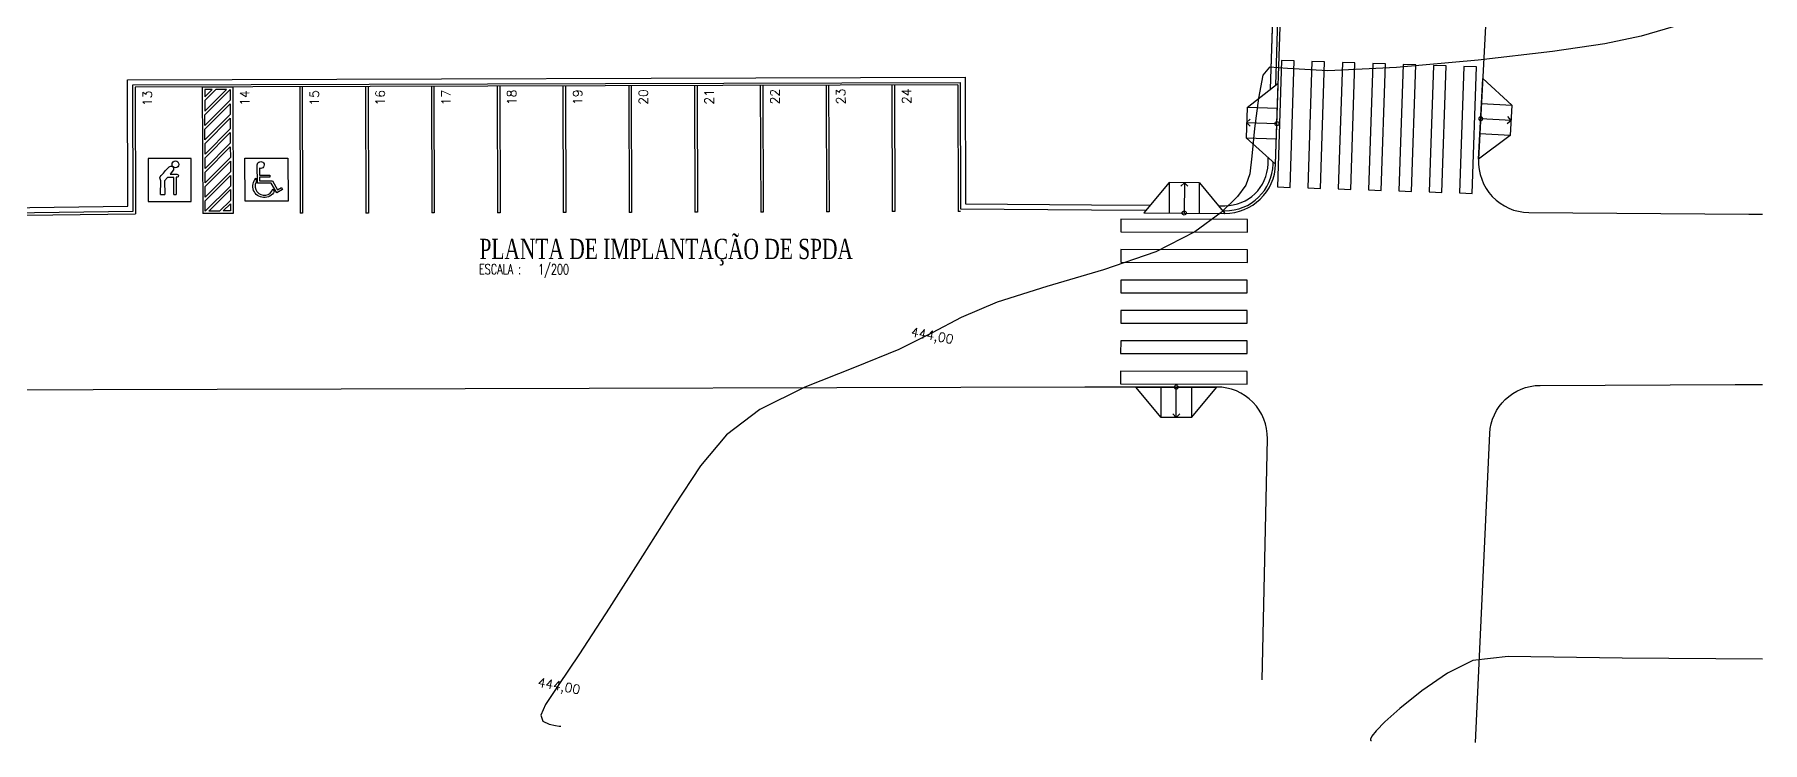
# Model space of a CAD drawing. Header units: inches. Extents: x 462102 to 462370, y 9198066 to 9198227.
# Drawn here: x 462192.9 to 462261.2, y 9198065.6 to 9198093.5 of the extents above; entities that cross this region are included whole.
import ezdxf
from ezdxf.enums import TextEntityAlignment as Align

# ---------------------------------------------------------------- set-up
doc = ezdxf.new("R2010")
doc.units = ezdxf.units.IN
doc.header["$MEASUREMENT"] = 0
doc.linetypes.add('CONTINU', pattern=[0])
for name, color, linetype in [('I-ARQ', 8, 'Continuous'), ('I-CURVANIVEL', 55, 'CONTINU'), ('I-NORMO_INST', 4, 'Continuous')]:
    doc.layers.add(name, color=color, linetype=linetype)
doc.layers.add('I-TEXTOS', color=2, linetype='Continuous', lineweight=25)
doc.styles.add('COTA200', font='ROMANS.SHX')
doc.styles.add('COTA250', font='ROMANS.SHX')
doc.styles.add('ROMANS', font='romans.shx', dxfattribs={"width": 0.75, "height": 0.1})
doc.styles.add('TITULO', font='times.ttf')

# ---------------------------------------------------------------- blocks, each defined once
blk = doc.blocks.new('A$C3C616FB4')
at = {"color": 0}
for points in [[(0.938, 1.125), (0.375, 1.125), (0.375, 0.916), (1.072, 0.916), (1.358, 0.42), (1.575, 0.545), (1.637, 0.437), (1.312, 0.249), (1, 0.791), (0.25, 0.791), (0.25, 1.791, -3.146264), (0.375, 1.614), (0.375, 1.225), (0.938, 1.225)], [(0.175, 1.059), (0.175, 0.843, 1.067989), (1.1, 0.468), (1.177, 0.333, -1.151299)]]:
    blk.add_lwpolyline(points, format="xyb", close=True, dxfattribs=at)
blk = doc.blocks.new('A$C293D0826')
for p, q in [((0.006, 0), (0.048, 0)), ((0.138, 0), (0.16, 0))]:
    blk.add_line(p, q)
for points in [[(0.006, 0), (0.008, 0.136, 0.152101), (0.003, 0.155, -0.324449), (0.004, 0.175, -0.029904), (0.091, 0.273, -0.842544), (0.134, 0.243), (0.102, 0.2)], [(0.102, 0.2), (0.169, 0.2, -0.9137), (0.172, 0.17), (0.16, 0.17), (0.16, 0)]]:
    blk.add_lwpolyline(points, format="xyb")
blk.add_lwpolyline([(0.138, 0), (0.138, 0.169), (0.076, 0.169), (0.047, 0.136), (0.048, 0)])
blk.add_circle((0.154, 0.298), 0.0333)
blk = doc.blocks.new('A$C2D12074D')
at = {"layer": 'I-ARQ'}
for p, q in [((0, 5), (0, 0)), ((32.5, 5), (0, 5)), ((2.65, 5.003), (2.65, 0)), ((2.65, 5), (3.85, 5)), ((3.75, 4.903), (2.75, 3.903)), ((2.75, 4.9), (2.75, 4.61)), ((3.04, 4.9), (2.75, 4.9)), ((3.606, 4.9), (2.75, 4.044)), ((3.182, 4.9), (2.75, 4.468)), ((3.04, 4.9), (2.75, 4.61)), ((3.606, 4.9), (3.182, 4.9)), ((3.75, 4.9), (3.747, 4.9)), ((3.75, 4.9), (3.75, 4.478)), ((3.85, 5.002), (3.85, 0)), ((6.5, 5), (6.5, 0)), ((6.6, 5), (6.6, 0)), ((9.1, 5), (9.1, 0)), ((9.2, 5), (9.2, 0)), ((11.7, 5), (11.7, 0)), ((11.8, 5), (11.8, 0)), ((14.3, 5), (14.3, 0)), ((14.4, 5), (14.4, 0)), ((16.9, 5), (16.9, 0)), ((17, 5), (17, 0)), ((19.5, 5), (19.5, 0)), ((19.6, 5), (19.6, 0)), ((22.1, 5), (22.1, 0)), ((22.2, 5), (22.2, 0)), ((24.7, 5), (24.7, 0)), ((24.7, 5), (24.7, 0)), ((24.8, 5), (24.8, 0)), ((24.8, 5), (24.8, 0)), ((27.3, 5), (27.3, 0)), ((27.4, 5), (27.4, 0)), ((29.9, 5), (29.9, 0)), ((30, 5), (30, 0)), ((32.5, 5), (32.5, 0)), ((3.75, 4.478), (2.75, 3.478)), ((2.75, 4.468), (2.75, 4.044)), ((3.75, 4.337), (2.75, 3.337)), ((3.75, 4.337), (3.75, 3.913)), ((3.75, 3.913), (2.75, 2.913)), ((2.75, 3.478), (2.75, 3.903)), ((3.75, 3.771), (2.75, 2.771)), ((3.75, 3.771), (3.75, 3.347)), ((3.75, 3.347), (2.75, 2.347)), ((2.75, 2.913), (2.75, 3.337)), ((3.75, 3.206), (2.75, 2.206)), ((3.75, 2.781), (2.75, 1.781)), ((2.75, 2.347), (2.75, 2.771)), ((3.75, 3.206), (3.75, 2.781)), ((3.75, 2.64), (2.75, 1.64)), ((3.75, 2.216), (2.75, 1.216)), ((2.75, 1.781), (2.75, 2.206)), ((3.75, 2.074), (2.75, 1.074)), ((3.75, 2.64), (3.75, 2.216)), ((3.75, 2.074), (3.75, 1.65)), ((3.75, 1.65), (2.75, 0.65)), ((2.75, 1.216), (2.75, 1.64)), ((3.75, 1.508), (2.75, 0.508)), ((3.75, 1.508), (3.75, 1.084)), ((3.75, 1.084), (2.75, 0.1)), ((2.75, 0.65), (2.75, 1.074)), ((3.75, 0.943), (2.891, 0.1)), ((3.75, 0.943), (3.75, 0.519)), ((3.85, 0), (2.65, 0)), ((2.75, 0.1), (2.75, 0.508)), ((3.316, 0.1), (2.891, 0.1)), ((3.75, 0.519), (3.316, 0.1)), ((3.75, 0.377), (3.457, 0.1)), ((3.75, 0.1), (3.457, 0.1)), ((3.75, 0.377), (3.75, 0.1)), ((6.6, 0), (6.5, 0)), ((9.2, 0), (9.1, 0)), ((11.8, 0), (11.7, 0)), ((14.4, 0), (14.3, 0)), ((17, 0), (16.9, 0)), ((19.6, 0), (19.5, 0)), ((22.2, 0), (22.1, 0)), ((24.8, 0), (24.7, 0)), ((24.8, 0), (24.7, 0)), ((27.4, 0), (27.3, 0)), ((30, 0), (29.9, 0)), ((32.6, 0), (32.5, 0))]:
    blk.add_line(p, q, dxfattribs=at)
for points in [[(0.5, 0.484), (2.2, 0.484), (2.2, 2.184), (0.5, 2.184)], [(6.025, 0.484), (4.325, 0.484), (4.325, 2.184), (6.025, 2.184)]]:
    blk.add_lwpolyline(points, close=True, dxfattribs=at)
at = {"layer": 'I-ARQ', "extrusion": (0, 0, -1), "xscale": -4, "yscale": 4, "zscale": -4}
blk.add_blockref('A$C293D0826', (-0.963, 0.756), dxfattribs=at)
at = {"layer": 'I-ARQ', "xscale": 0.7200000006705523, "yscale": 0.7200000006705523, "zscale": 0.7200000000000001}
blk.add_blockref('A$C3C616FB4', (4.635, 0.627), dxfattribs=at)
at = {"layer": 'I-ARQ', "style": 'COTA250'}
for s, p in [('13', (0.477, 4.558)), ('14', (4.327, 4.56)), ('15', (7.077, 4.558)), ('16', (9.677, 4.558)), ('17', (12.277, 4.558)), ('18', (14.877, 4.558)), ('19', (17.477, 4.558)), ('20', (20.077, 4.558)), ('22', (25.277, 4.558)), ('23', (27.877, 4.558)), ('24', (30.477, 4.558)), ('21', (22.677, 4.558))]:
    blk.add_text(s, height=0.36, rotation=90, dxfattribs=at).set_placement(p, align=Align.MIDDLE_CENTER)
blk = doc.blocks.new('A$C70E94E78')
at = {"layer": 'I-ARQ', "linetype": 'Continuous', "ltscale": 3}
for p, q in [((1.6, 1.28), (1.459, 1.138)), ((1.6, 1.28), (1.6, 0.08)), ((1.6, 1.28), (1.741, 1.138)), ((0, 0.08), (3.2, 0.08))]:
    blk.add_line(p, q, dxfattribs=at)
for points in [[(1, 1.28), (0, 0.08)], [(2.2, 0.08), (2.2, 1.28), (1, 1.28), (1, 0.08)], [(2.2, 1.28), (3.2, 0.08)]]:
    blk.add_lwpolyline(points, dxfattribs=at)
blk.add_circle((1.6, 0.08), 0.0798, dxfattribs=at)
blk = doc.blocks.new('A$C5FAE593F')
at = {"layer": 'I-ARQ'}
for points in [[(2.489, 8.903), (2.327, 8.43), (7.059, 6.813), (7.221, 7.287)], [(2.101, 7.767), (1.939, 7.294), (6.671, 5.678), (6.833, 6.151)], [(1.713, 6.632), (1.552, 6.159), (6.283, 4.542), (6.445, 5.015)], [(1.325, 5.496), (1.164, 5.023), (5.895, 3.407), (6.057, 3.88)], [(0.937, 4.361), (0.776, 3.887), (5.507, 2.271), (5.669, 2.744)], [(0.55, 3.225), (0.388, 2.752), (5.119, 1.136), (5.281, 1.609)]]:
    blk.add_lwpolyline(points, close=True, dxfattribs=at)
blk = doc.blocks.new('JUAZEIRO_BLOCO')
at = {"layer": 'I-ARQ'}
for p, q in [((461932.041, 9198091.386), (461933.71, 9198142.195)), ((461932.244, 9198088.428), (461934.01, 9198142.185)), ((461932.246, 9198091.546), (461933.91, 9198142.188)), ((461931.944, 9198088.437), (461931.952, 9198088.687)), ((461932.144, 9198088.431), (461932.147, 9198088.514)), ((461878.401, 9198086.344), (461887.196, 9198086.464))]:
    blk.add_line(p, q, dxfattribs=at)
at = {"layer": 'I-ARQ', "flags": 128}
for points in [[(461932.041, 9198091.386), (461933.71, 9198142.195), (461934.696, 9198213.56)], [(461878.152, 9198086.64), (461886.895, 9198086.76), (461886.881, 9198091.763), (461919.981, 9198091.857), (461919.995, 9198086.854), (461924.965, 9198086.818), (461927.282, 9198086.801)], [(461878.318, 9198086.443), (461887.096, 9198086.563), (461887.081, 9198091.564), (461919.781, 9198091.656), (461919.796, 9198086.655), (461924.964, 9198086.618), (461927.114, 9198086.602)], [(461931.944, 9198088.437), (461931.952, 9198088.687)], [(461929.982, 9198086.782), (461930.232, 9198086.78)], [(461930.147, 9198086.581), (461930.231, 9198086.58)], [(461950.941, 9198086.442), (461951.48, 9198086.445)], [(461950.399, 9198079.716), (461951.48, 9198079.716)]]:
    blk.add_lwpolyline(points, dxfattribs=at)
for points in [[(461951.48, 9198149.627), (461944.979, 9198149.611), (461944.285, 9198149.516), (461943.725, 9198149.154), (461943.427, 9198148.648), (461940.266, 9198088.621, 0.427204), (461942.246, 9198086.516), (461950.941, 9198086.442)], [(461931.718, 9198068.047), (461931.92, 9198077.573, 0.420951), (461929.916, 9198079.616), (461924.7, 9198079.606), (461836.535, 9198079.378)], [(461940.136, 9198065.571), (461940.706, 9198077.776, -0.399361), (461942.695, 9198079.683), (461950.399, 9198079.716)]]:
    blk.add_lwpolyline(points, format="xyb", dxfattribs=at)
for points in [[(461932.317, 9198087.523), (461932.816, 9198087.507), (461932.981, 9198092.504), (461932.481, 9198092.521)], [(461933.516, 9198087.484), (461934.016, 9198087.468), (461934.18, 9198092.465), (461933.68, 9198092.481)], [(461934.715, 9198087.445), (461935.215, 9198087.428), (461935.379, 9198092.426), (461934.88, 9198092.442)], [(461935.915, 9198087.405), (461936.414, 9198087.389), (461936.579, 9198092.386), (461936.079, 9198092.403)], [(461937.114, 9198087.366), (461937.614, 9198087.349), (461937.778, 9198092.347), (461937.278, 9198092.363)], [(461938.313, 9198087.326), (461938.813, 9198087.31), (461938.977, 9198092.307), (461938.478, 9198092.324)], [(461939.513, 9198087.287), (461940.013, 9198087.271), (461940.177, 9198092.268), (461939.677, 9198092.284)]]:
    blk.add_lwpolyline(points, close=True, dxfattribs=at)
at = {"layer": 'I-ARQ', "elevation": 443, "flags": 128}
blk.add_lwpolyline([(461951.48, 9198068.858), (461945.94, 9198068.905), (461941.438, 9198068.968), (461940.041, 9198068.812), (461939.038, 9198068.312), (461938.018, 9198067.608), (461937.15, 9198066.909), (461936.56, 9198066.382), (461936.217, 9198066.03), (461936.048, 9198065.815), (461935.986, 9198065.702), (461935.987, 9198065.657), (461936.012, 9198065.647), (461936.028, 9198065.644), (461936.034, 9198065.643), (461936.035, 9198065.643)], dxfattribs=at)
at = {"layer": 'I-ARQ'}
for radius in [1.9, 1.7, 2]:
    blk.add_arc((461930.244, 9198088.48), radius, 269.5874, 358.49789, dxfattribs=at)
at = {"layer": 'I-CURVANIVEL', "elevation": 444, "flags": 128}
blk.add_lwpolyline([(461951.48, 9198095.12), (461950.816, 9198094.871), (461949.373, 9198094.342), (461947.954, 9198093.85), (461946.693, 9198093.478), (461945.255, 9198093.179), (461943.185, 9198092.879), (461940.242, 9198092.536), (461937.015, 9198092.24), (461934.306, 9198092.114), (461932.71, 9198092.204), (461931.997, 9198092.255), (461931.734, 9198091.936), (461931.561, 9198091.038), (461931.413, 9198089.839), (461931.303, 9198088.742), (461931.221, 9198088.04), (461931.07, 9198087.591), (461930.734, 9198087.146), (461930.098, 9198086.516), (461929.057, 9198085.752), (461927.51, 9198084.965), (461925.445, 9198084.245), (461923.209, 9198083.589), (461921.235, 9198082.972), (461919.815, 9198082.369), (461918.666, 9198081.755), (461917.359, 9198081.104), (461915.602, 9198080.395), (461913.643, 9198079.609), (461911.868, 9198078.733), (461910.55, 9198077.733), (461909.513, 9198076.505), (461908.472, 9198074.923), (461907.226, 9198072.948), (461905.907, 9198070.872), (461904.736, 9198069.07), (461903.89, 9198067.827), (461903.387, 9198067.073), (461903.203, 9198066.647), (461903.294, 9198066.408), (461903.537, 9198066.289), (461903.787, 9198066.239), (461903.932, 9198066.217), (461903.985, 9198066.209), (461903.993, 9198066.208)], dxfattribs=at)
at = {"layer": 'I-ARQ'}
for name, p, rotation in [('A$C2D12074D', (461887.196, 9198086.464), 0.1614575117210532), ('A$C70E94E78', (461932.324, 9198088.425), 88.11783822005407), ('A$C5FAE593F', (461930.612, 9198088.967), 198.7523474639623), ('A$C70E94E78', (461927.03, 9198086.423), 359.5873971440294)]:
    blk.add_blockref(name, p, dxfattribs=dict(at, rotation=rotation))
at = {"layer": 'I-ARQ', "xscale": -1}
for p, rotation in [((461940.186, 9198088.625), 266.9848007300319), ((461926.716, 9198079.69), 180.1043670768584)]:
    blk.add_blockref('A$C70E94E78', p, dxfattribs=dict(at, rotation=rotation))
at = {"layer": 'I-ARQ', "style": 'COTA200'}
for p in [(461918.676, 9198081.652, -2), (461903.927, 9198067.807, -2)]:
    blk.add_text('444,00', height=0.36, rotation=349.47032, dxfattribs=at).set_placement(p, align=Align.MIDDLE_CENTER)
blk = doc.blocks.new('TITOLO HS')
at = {"color": 253, "style": 'ROMANS', "width": 0.7}
blk.add_text('ESCALA :', height=0.002, dxfattribs=at).set_placement((-0.00005, -0.00001))
at = {"style": 'TITULO', "width": 0.7}
blk.add_attdef('LNOME', (0.00006, 0.003), '', height=0.006, dxfattribs=at)
at = {"color": 253, "style": 'ROMANS', "width": 0.7}
blk.add_attdef('LESC', (0.01163, -0.00003), '', height=0.002, dxfattribs=at)

msp = doc.modelspace()

# ---------------------------------------------------------------- block references
at = {"layer": 'I-NORMO_INST'}
ref = msp.add_blockref('TITOLO HS', (462210.481, 9198084.076), dxfattribs=dict(at, xscale=200, yscale=200, zscale=200))
ref.add_attrib('LNOME', 'PLANTA DE IMPLANTAÇÃO DE SPDA', (462210.492, 9198084.675), dxfattribs={"layer": '0', "height": 0.8, "style": 'TITULO', "width": 0.7})
ref.add_attrib('LESC', '1/200', (462212.807, 9198084.07), dxfattribs={"layer": '0', "color": 253, "height": 0.4, "style": 'ROMANS', "width": 0.7})
at = {"layer": 'I-TEXTOS', "color": 2}
msp.add_blockref('JUAZEIRO_BLOCO', (309.707, 0), dxfattribs=at)

doc.saveas('drawing.dxf')
